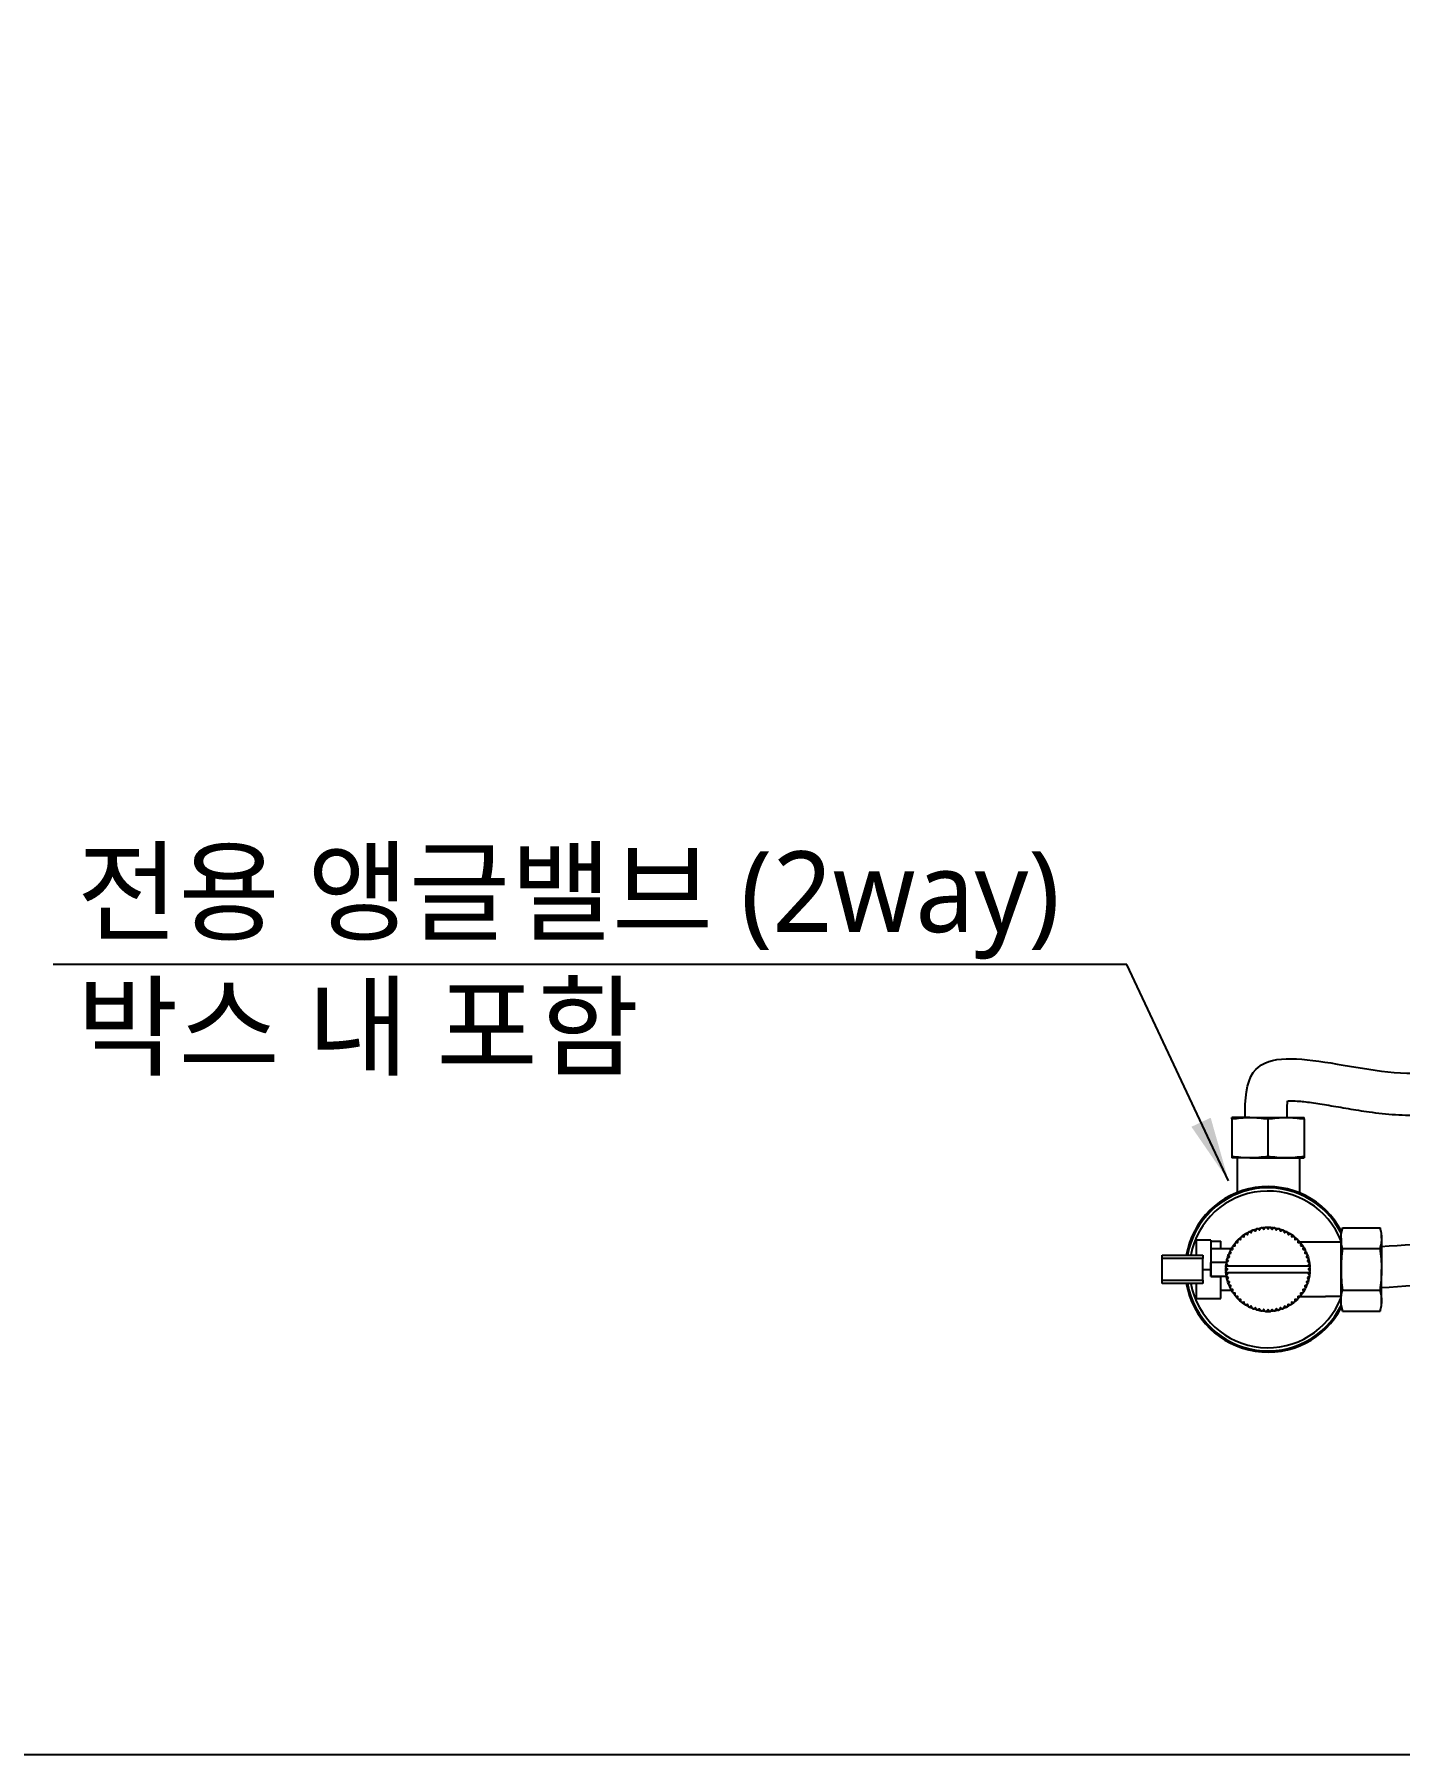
# Model space of a CAD drawing. Extents: x 2670 to 5532, y 31 to 2464.
# Drawn here: x 3762 to 4184, y 284 to 815 of the extents above; entities that cross this region are included whole.
import ezdxf

# ---------------------------------------------------------------- set-up
doc = ezdxf.new("R2010")
doc.units = 0
doc.header["$LTSCALE"] = 20
doc.header["$MEASUREMENT"] = 0
doc.layers.get('0').update_dxf_attribs({"linetype": 'CONTINUOUS'})
for name, color, linetype in [('2', 2, 'CONTINUOUS'), ('4', 4, 'CONTINUOUS'), ('6', 6, 'CONTINUOUS')]:
    doc.layers.add(name, color=color, linetype=linetype)
doc.styles.add('ROMANS', font='NanumGothic.ttf', dxfattribs={"height": 10.144927})
doc.styles.get("Standard").update_dxf_attribs({"font": 'NanumGothic.ttf'})
doc.dimstyles.get("Standard").update_dxf_attribs({"dimtxt": 2.7, "dimasz": 2.5, "dimexe": 1.5, "dimexo": 1.5, "dimgap": 1.5, "dimtad": 1, "dimdec": 0, "dimlfac": 10, "dimzin": 0, "dimdsep": 46, "dimtxsty": 'Standard', "dimcen": 0, "dimclrt": 2, "dimadec": 0, "dimazin": 0, "dimtfac": 1, "dimtdec": 0, "dimtmove": 0, "dimatfit": 3, "dimfxl": 0, "dimtolj": 1, "dimtzin": 0, "dimarcsym": 0})

msp = doc.modelspace()

# ---------------------------------------------------------------- linework, layer by layer
for p, q in [((4133.55, 457.05), (4133.55, 457.04)), ((4152.8, 456.94), (4152.8, 456.92))]:
    msp.add_line(p, q)
at = {"layer": '4'}
for p, q in [((4137.47, 480.65), (4131.9, 480.65)), ((4131.9, 480.19), (4131.9, 468.62)), ((4137.47, 480.65), (4148.62, 480.65)), ((4143.05, 480.19), (4143.05, 468.62)), ((4148.62, 480.65), (4154.2, 480.65)), ((4154.2, 480.19), (4154.2, 468.62)), ((4137.47, 468.15), (4131.9, 468.15)), ((4133.55, 468.15), (4133.55, 457.46)), ((4137.47, 468.15), (4148.62, 468.15)), ((4148.62, 468.15), (4154.2, 468.15)), ((4152.8, 468.15), (4152.8, 457.35)), ((4125.44, 442.69), (4120.94, 442.69)), ((4120.94, 438.04), (4120.94, 442.69)), ((4125.44, 442.69), (4125.44, 433.69)), ((4125.44, 442.43), (4128.44, 442.43)), ((4128.44, 440.09), (4128.44, 442.43)), ((4132.95, 441.11), (4132.84, 441.63)), ((4133.15, 442.01), (4133.68, 442.02)), ((4133.78, 442.13), (4133.73, 442.65)), ((4134.08, 443), (4134.6, 442.95)), ((4134.71, 443.05), (4134.71, 443.58)), ((4135.1, 443.89), (4135.62, 443.78)), ((4135.74, 443.87), (4135.79, 444.39)), ((4136.21, 444.66), (4136.71, 444.5)), ((4136.84, 444.58), (4136.95, 445.09)), ((4137.39, 445.32), (4137.88, 445.11)), ((4138.01, 445.17), (4138.18, 445.67)), ((4138.64, 445.84), (4139.1, 445.58)), ((4139.24, 445.63), (4139.46, 446.11)), ((4139.94, 446.24), (4140.36, 445.93)), ((4140.51, 445.96), (4140.77, 446.42)), ((4141.26, 446.49), (4141.66, 446.14)), ((4141.81, 446.16), (4142.12, 446.58)), ((4142.61, 446.61), (4142.97, 446.22)), ((4143.12, 446.22), (4143.47, 446.61)), ((4143.97, 446.58), (4144.28, 446.16)), ((4144.43, 446.14), (4144.82, 446.49)), ((4145.31, 446.42), (4145.58, 445.96)), ((4145.72, 445.93), (4146.15, 446.24)), ((4146.63, 446.11), (4146.84, 445.63)), ((4146.99, 445.58), (4147.44, 445.84)), ((4147.91, 445.67), (4148.07, 445.17)), ((4148.21, 445.11), (4148.69, 445.32)), ((4149.13, 445.09), (4149.24, 444.58)), ((4149.37, 444.5), (4149.87, 444.66)), ((4150.29, 444.39), (4150.35, 443.87)), ((4150.47, 443.78), (4150.98, 443.89)), ((4151.37, 443.58), (4151.37, 443.05)), ((4151.48, 442.95), (4152.01, 443)), ((4152.36, 442.65), (4152.31, 442.13)), ((4152.4, 442.02), (4152.93, 442.01)), ((4160.84, 442.09), (4152.96, 442.09)), ((4153.24, 441.63), (4153.14, 441.11)), ((4165.64, 442.09), (4160.84, 442.09)), ((4166.1, 446.56), (4165.64, 444.84)), ((4165.64, 443.34), (4165.64, 444.84)), ((4165.64, 443.34), (4165.64, 433.69)), ((4165.64, 425.29), (4165.64, 442.09)), ((4166.1, 446.56), (4177.68, 446.56)), ((4178.14, 444.84), (4177.68, 446.56)), ((4178.14, 443.34), (4178.14, 444.84)), ((4178.14, 443.34), (4178.14, 433.69)), ((4110.34, 438.04), (4122.94, 438.04)), ((4110.34, 437.04), (4110.34, 438.04)), ((4122.94, 437.04), (4110.34, 437.04)), ((4110.34, 430.34), (4110.34, 437.04)), ((4122.94, 438.04), (4122.94, 437.04)), ((4122.94, 430.34), (4122.94, 437.04)), ((4131.73, 440.09), (4125.44, 440.09)), ((4130.31, 435.95), (4130.77, 436.22)), ((4130.8, 436.36), (4130.49, 436.79)), ((4130.62, 437.27), (4131.1, 437.49)), ((4131.15, 437.63), (4130.89, 438.09)), ((4131.06, 438.55), (4131.56, 438.72)), ((4131.62, 438.85), (4131.41, 439.33)), ((4131.64, 439.78), (4132.15, 439.89)), ((4132.23, 440.02), (4132.07, 440.52)), ((4132.34, 440.94), (4132.86, 440.99)), ((4153.22, 440.99), (4153.75, 440.94)), ((4154.02, 440.52), (4153.86, 440.02)), ((4153.93, 439.89), (4154.45, 439.78)), ((4154.67, 439.33), (4154.46, 438.85)), ((4154.52, 438.72), (4155.02, 438.55)), ((4155.2, 438.09), (4154.94, 437.63)), ((4154.98, 437.49), (4155.46, 437.27)), ((4155.59, 436.79), (4155.29, 436.36)), ((4155.32, 436.22), (4155.77, 435.95)), ((4166.1, 440.12), (4177.68, 440.12)), ((4122.94, 433.69), (4125.44, 433.69)), ((4125.44, 431.54), (4125.44, 435.84)), ((4130.22, 435.84), (4125.44, 435.84)), ((4125.44, 433.69), (4125.44, 431.54)), ((4130.22, 431.54), (4125.44, 431.54)), ((4125.44, 431.54), (4128.44, 431.54)), ((4128.44, 424.69), (4128.44, 431.54)), ((4130.04, 433.69), (4130.06, 434.27)), ((4130.06, 433.1), (4130.04, 433.69)), ((4130.12, 434.12), (4130.51, 433.76)), ((4130.51, 433.61), (4130.12, 433.26)), ((4130.25, 434.69), (4130.15, 434.61)), ((4130.15, 432.76), (4130.25, 432.69)), ((4130.59, 435.07), (4130.24, 435.46)), ((4130.24, 431.91), (4130.59, 432.3)), ((4130.25, 434.69), (4130.57, 434.92)), ((4155.84, 434.69), (4130.25, 434.69)), ((4130.57, 432.45), (4130.25, 432.69)), ((4130.25, 432.69), (4155.84, 432.69)), ((4130.77, 431.15), (4130.31, 431.42)), ((4130.49, 430.58), (4130.8, 431.01)), ((4155.29, 431.01), (4155.59, 430.58)), ((4155.77, 431.42), (4155.32, 431.15)), ((4155.85, 435.46), (4155.5, 435.07)), ((4155.5, 432.3), (4155.85, 431.91)), ((4155.51, 434.92), (4155.84, 434.69)), ((4155.84, 432.69), (4155.51, 432.45)), ((4155.57, 433.76), (4155.96, 434.12)), ((4155.96, 433.26), (4155.57, 433.61)), ((4155.94, 434.61), (4155.84, 434.69)), ((4155.84, 432.69), (4155.94, 432.76)), ((4156.03, 434.27), (4156.04, 433.69)), ((4156.04, 433.69), (4156.03, 433.1)), ((4165.64, 424.03), (4165.64, 433.69)), ((4178.14, 424.03), (4178.14, 433.69)), ((4110.34, 430.34), (4122.94, 430.34)), ((4110.34, 429.34), (4110.34, 430.34)), ((4122.94, 429.34), (4110.34, 429.34)), ((4120.94, 424.69), (4120.94, 429.34)), ((4122.94, 430.34), (4122.94, 429.34)), ((4128.44, 427.29), (4131.73, 427.29)), ((4131.1, 429.88), (4130.62, 430.1)), ((4130.89, 429.29), (4131.15, 429.74)), ((4131.56, 428.66), (4131.06, 428.82)), ((4131.41, 428.04), (4131.62, 428.52)), ((4132.15, 427.48), (4131.64, 427.6)), ((4132.07, 426.85), (4132.23, 427.36)), ((4132.86, 426.38), (4132.34, 426.44)), ((4132.84, 425.74), (4132.95, 426.26)), ((4153.14, 426.26), (4153.24, 425.74)), ((4153.75, 426.44), (4153.22, 426.38)), ((4153.86, 427.36), (4154.02, 426.85)), ((4154.45, 427.6), (4153.93, 427.48)), ((4154.46, 428.52), (4154.67, 428.04)), ((4155.02, 428.82), (4154.52, 428.66)), ((4154.94, 429.74), (4155.2, 429.29)), ((4155.46, 430.1), (4154.98, 429.88)), ((4166.1, 427.25), (4177.68, 427.25)), ((4120.94, 424.69), (4128.44, 424.69)), ((4133.68, 425.36), (4133.15, 425.36)), ((4133.73, 424.72), (4133.78, 425.25)), ((4134.6, 424.42), (4134.08, 424.37)), ((4134.71, 423.8), (4134.71, 424.32)), ((4135.62, 423.59), (4135.1, 423.48)), ((4135.79, 422.98), (4135.74, 423.5)), ((4136.71, 422.87), (4136.21, 422.71)), ((4136.95, 422.28), (4136.84, 422.8)), ((4137.88, 422.27), (4137.39, 422.06)), ((4138.18, 421.71), (4138.01, 422.21)), ((4139.1, 421.79), (4138.64, 421.53)), ((4139.46, 421.27), (4139.24, 421.74)), ((4140.36, 421.44), (4139.94, 421.14)), ((4140.77, 420.96), (4140.51, 421.41)), ((4141.66, 421.23), (4141.26, 420.88)), ((4142.12, 420.79), (4141.81, 421.22)), ((4142.97, 421.15), (4142.61, 420.77)), ((4143.47, 420.77), (4143.12, 421.15)), ((4144.28, 421.22), (4143.97, 420.79)), ((4144.82, 420.88), (4144.43, 421.23)), ((4145.58, 421.41), (4145.31, 420.96)), ((4146.15, 421.14), (4145.72, 421.44)), ((4146.84, 421.74), (4146.63, 421.27)), ((4147.44, 421.53), (4146.99, 421.79)), ((4148.07, 422.21), (4147.91, 421.71)), ((4148.69, 422.06), (4148.21, 422.27)), ((4149.24, 422.8), (4149.13, 422.28)), ((4149.87, 422.71), (4149.37, 422.87)), ((4150.35, 423.5), (4150.29, 422.98)), ((4150.98, 423.48), (4150.47, 423.59)), ((4151.37, 424.32), (4151.37, 423.8)), ((4152.01, 424.37), (4151.48, 424.42)), ((4152.31, 425.25), (4152.36, 424.72)), ((4152.93, 425.36), (4152.4, 425.36)), ((4152.96, 425.29), (4160.84, 425.29)), ((4165.64, 425.29), (4160.84, 425.29)), ((4165.64, 422.54), (4165.64, 424.03)), ((4165.64, 422.54), (4166.1, 420.81)), ((4166.1, 420.81), (4177.68, 420.81)), ((4177.68, 420.81), (4178.14, 422.54)), ((4178.14, 422.54), (4178.14, 424.03))]:
    msp.add_line(p, q, dxfattribs=at)
at = {"layer": '4', "flags": 128}
for points in [[(4132.19, 440.85), (4132.41, 441.17), (4132.88, 441.79)], [(4133.92, 442.95), (4134.39, 443.39), (4134.79, 443.73)], [(4134.93, 443.85), (4135.16, 444.03), (4135.88, 444.54)], [(4136.04, 444.64), (4136.83, 445.11), (4137.06, 445.23)], [(4137.22, 445.31), (4137.72, 445.55), (4138.29, 445.79)], [(4138.47, 445.86), (4138.65, 445.92), (4139.59, 446.22)], [(4139.77, 446.27), (4140.57, 446.45), (4140.91, 446.51)], [(4141.1, 446.54), (4141.55, 446.6), (4142.27, 446.66)], [(4143.82, 446.66), (4144.53, 446.6), (4144.98, 446.54)], [(4145.17, 446.51), (4145.52, 446.45), (4146.31, 446.27)], [(4146.5, 446.22), (4147.44, 445.92), (4147.61, 445.86)], [(4147.79, 445.79), (4148.36, 445.55), (4148.86, 445.31)], [(4149.03, 445.23), (4149.25, 445.11), (4150.04, 444.64)], [(4150.2, 444.54), (4150.92, 444.03), (4151.15, 443.85)], [(4151.3, 443.73), (4151.69, 443.39), (4152.17, 442.95)], [(4153.2, 441.79), (4153.68, 441.17), (4153.89, 440.85)], [(4130.22, 435.84), (4130.38, 436.65), (4130.46, 436.96)], [(4130.51, 437.14), (4130.65, 437.61), (4130.87, 438.26)], [(4131.5, 439.67), (4131.87, 440.33), (4132.09, 440.69)], [(4154, 440.69), (4154.22, 440.33), (4154.58, 439.67)], [(4155.21, 438.26), (4155.44, 437.61), (4155.57, 437.14)], [(4155.62, 436.96), (4155.7, 436.65), (4155.87, 435.81)], [(4130.07, 434.46), (4130.08, 434.68), (4130.19, 435.63)], [(4130.19, 431.75), (4130.08, 432.69), (4130.07, 432.91)], [(4130.46, 430.41), (4130.38, 430.72), (4130.22, 431.54)], [(4155.87, 431.56), (4155.7, 430.72), (4155.62, 430.41)], [(4155.9, 435.63), (4156, 434.68), (4156.02, 434.46)], [(4156.02, 432.91), (4156, 432.69), (4155.9, 431.75)], [(4130.87, 429.12), (4130.65, 429.76), (4130.51, 430.23)], [(4132.09, 426.69), (4131.87, 427.04), (4131.5, 427.7)], [(4132.88, 425.58), (4132.41, 426.21), (4132.19, 426.53)], [(4153.89, 426.53), (4153.68, 426.21), (4153.2, 425.58)], [(4154.58, 427.7), (4154.22, 427.04), (4154, 426.69)], [(4155.57, 430.23), (4155.44, 429.76), (4155.21, 429.12)], [(4134.79, 423.64), (4134.39, 423.98), (4133.92, 424.43)], [(4135.88, 422.84), (4135.16, 423.35), (4134.93, 423.52)], [(4137.06, 422.15), (4136.83, 422.27), (4136.04, 422.73)], [(4138.29, 421.58), (4137.72, 421.82), (4137.22, 422.06)], [(4139.59, 421.15), (4138.65, 421.45), (4138.47, 421.52)], [(4140.91, 420.86), (4140.57, 420.92), (4139.77, 421.11)], [(4142.27, 420.71), (4141.55, 420.77), (4141.1, 420.83)], [(4144.98, 420.83), (4144.53, 420.77), (4143.82, 420.71)], [(4146.31, 421.11), (4145.52, 420.92), (4145.17, 420.86)], [(4147.61, 421.52), (4147.44, 421.45), (4146.5, 421.15)], [(4148.86, 422.06), (4148.36, 421.82), (4147.79, 421.58)], [(4150.04, 422.73), (4149.25, 422.27), (4149.03, 422.15)], [(4151.15, 423.52), (4150.92, 423.35), (4150.2, 422.84)], [(4152.17, 424.43), (4151.69, 423.98), (4151.3, 423.64)]]:
    msp.add_lwpolyline(points, dxfattribs=at)
at = {"layer": '4'}
for centre, radius, start, end in [((4143.04, 433.69), 25.6, 27.2683, 170.2167), ((4143.04, 433.69), 25.22, 26.2997, 170.0663), ((4143.04, 433.69), 24.22, 21.0745, 169.6533), ((4133.04, 441.67), 0.2, 144, 191.6447), ((4133.04, 441.67), 0.2, 141.4187, 144), ((4143.04, 433.69), 13, 140.5813, 141.4187), ((4143.04, 433.69), 13, 135.4187, 140.5813), ((4133.15, 441.81), 0.2, 138, 140.5813), ((4133.15, 441.81), 0.2, 90.3553, 138), ((4133.68, 442.12), 0.1, 270.3553, 5.6447), ((4133.93, 442.67), 0.2, 138, 185.6447), ((4143.04, 433.69), 13, 134.5813, 135.4187), ((4133.93, 442.67), 0.2, 135.4187, 138), ((4134.06, 442.8), 0.2, 84.3553, 132), ((4134.06, 442.8), 0.2, 132, 134.5813), ((4134.61, 443.05), 0.1, 264.3553, 359.6447), ((4134.91, 443.58), 0.2, 132, 179.6447), ((4134.91, 443.58), 0.2, 129.4187, 132), ((4143.04, 433.69), 13, 128.5813, 129.4187), ((4135.06, 443.69), 0.2, 126, 128.5813), ((4135.06, 443.69), 0.2, 78.3553, 126), ((4135.64, 443.88), 0.1, 258.3553, 353.6447), ((4135.99, 444.37), 0.2, 126, 173.6447), ((4135.99, 444.37), 0.2, 123.4187, 126), ((4143.04, 433.69), 13, 122.5813, 123.4187), ((4136.15, 444.47), 0.2, 120, 122.5813), ((4136.15, 444.47), 0.2, 72.3553, 120), ((4136.74, 444.6), 0.1, 252.3553, 347.6447), ((4137.15, 445.05), 0.2, 120, 167.6447), ((4137.15, 445.05), 0.2, 117.4187, 120), ((4143.04, 433.69), 13, 116.5813, 117.4187), ((4137.31, 445.13), 0.2, 114, 116.5813), ((4137.31, 445.13), 0.2, 66.3553, 114), ((4137.92, 445.2), 0.1, 246.3553, 341.6447), ((4138.37, 445.6), 0.2, 114, 161.6447), ((4143.04, 433.69), 13, 110.5813, 111.4187), ((4138.37, 445.6), 0.2, 111.4187, 114), ((4138.54, 445.67), 0.2, 108, 110.5813), ((4138.54, 445.67), 0.2, 60.3553, 108), ((4139.15, 445.67), 0.1, 240.3553, 335.6447), ((4139.64, 446.03), 0.2, 108, 155.6447), ((4139.64, 446.03), 0.2, 105.4187, 108), ((4143.04, 433.69), 13, 104.5813, 105.4187), ((4139.82, 446.07), 0.2, 102, 104.5813), ((4139.82, 446.07), 0.2, 54.3553, 102), ((4140.42, 446.01), 0.1, 234.3553, 329.6447), ((4140.95, 446.31), 0.2, 102, 149.6447), ((4143.04, 433.69), 13, 98.5813, 99.4187), ((4140.95, 446.31), 0.2, 99.4187, 102), ((4141.13, 446.34), 0.2, 96, 98.5813), ((4141.13, 446.34), 0.2, 48.3553, 96), ((4141.72, 446.22), 0.1, 228.3553, 323.6447), ((4142.28, 446.46), 0.2, 96, 143.6447), ((4142.28, 446.46), 0.2, 93.4187, 96), ((4143.04, 433.69), 13, 92.5813, 93.4187), ((4143.04, 433.69), 13, 87.4187, 92.5813), ((4142.47, 446.47), 0.2, 90, 92.5813), ((4142.47, 446.47), 0.2, 42.3553, 90), ((4143.04, 446.29), 0.1, 222.3553, 317.6447), ((4143.62, 446.47), 0.2, 90, 137.6447), ((4143.62, 446.47), 0.2, 87.4187, 90), ((4143.04, 433.69), 13, 86.5813, 87.4187), ((4143.81, 446.46), 0.2, 84, 86.5813), ((4143.81, 446.46), 0.2, 36.3553, 84), ((4144.36, 446.22), 0.1, 216.3553, 311.6447), ((4144.95, 446.34), 0.2, 84, 131.6447), ((4144.95, 446.34), 0.2, 81.4187, 84), ((4143.04, 433.69), 13, 80.5813, 81.4187), ((4145.14, 446.31), 0.2, 78, 80.5813), ((4145.14, 446.31), 0.2, 30.3553, 78), ((4145.66, 446.01), 0.1, 210.3553, 305.6447), ((4146.26, 446.07), 0.2, 78, 125.6447), ((4146.26, 446.07), 0.2, 75.4187, 78), ((4143.04, 433.69), 13, 74.5813, 75.4187), ((4146.45, 446.03), 0.2, 72, 74.5813), ((4146.45, 446.03), 0.2, 24.3553, 72), ((4146.94, 445.67), 0.1, 204.3553, 299.6447), ((4147.54, 445.67), 0.2, 72, 119.6447), ((4147.54, 445.67), 0.2, 69.4187, 72), ((4143.04, 433.69), 13, 68.5813, 69.4187), ((4147.72, 445.6), 0.2, 66, 68.5813), ((4147.72, 445.6), 0.2, 18.3553, 66), ((4148.17, 445.2), 0.1, 198.3553, 293.6447), ((4148.77, 445.13), 0.2, 66, 113.6447), ((4148.77, 445.13), 0.2, 63.4187, 66), ((4143.04, 433.69), 13, 62.5813, 63.4187), ((4148.94, 445.05), 0.2, 60, 62.5813), ((4148.94, 445.05), 0.2, 12.3553, 60), ((4149.34, 444.6), 0.1, 192.3553, 287.6447), ((4149.93, 444.47), 0.2, 60, 107.6447), ((4149.93, 444.47), 0.2, 57.4187, 60), ((4143.04, 433.69), 13, 56.5813, 57.4187), ((4150.09, 444.37), 0.2, 54, 56.5813), ((4150.09, 444.37), 0.2, 6.3553, 54), ((4150.45, 443.88), 0.1, 186.3553, 281.6447), ((4151.02, 443.69), 0.2, 54, 101.6447), ((4151.02, 443.69), 0.2, 51.4187, 54), ((4143.04, 433.69), 13, 50.5813, 51.4187), ((4151.17, 443.58), 0.2, 48, 50.5813), ((4151.17, 443.58), 0.2, 0.3553, 48), ((4151.47, 443.05), 0.1, 180.3553, 275.6447), ((4152.03, 442.8), 0.2, 48, 95.6447), ((4152.03, 442.8), 0.2, 45.4187, 48), ((4143.04, 433.69), 13, 44.5813, 45.4187), ((4143.04, 433.69), 13, 39.4187, 44.5813), ((4152.16, 442.67), 0.2, 42, 44.5813), ((4152.16, 442.67), 0.2, 354.3553, 42), ((4152.41, 442.12), 0.1, 174.3553, 269.6447), ((4152.93, 441.81), 0.2, 42, 89.6447), ((4152.93, 441.81), 0.2, 39.4187, 42), ((4143.04, 433.69), 13, 38.5813, 39.4187), ((4153.05, 441.67), 0.2, 36, 38.5813), ((4153.05, 441.67), 0.2, 348.3553, 36), ((4130.65, 436.91), 0.2, 168, 215.6447), ((4143.04, 433.69), 13, 164.5813, 165.4187), ((4130.65, 436.91), 0.2, 165.4187, 168), ((4130.7, 437.09), 0.2, 114.3553, 162), ((4130.7, 437.09), 0.2, 162, 164.5813), ((4130.72, 436.31), 0.1, 300.3553, 35.6447), ((4131.06, 438.19), 0.2, 162, 209.6447), ((4143.04, 433.69), 13, 158.5813, 159.4187), ((4131.06, 438.19), 0.2, 159.4187, 162), ((4143.04, 433.69), 13, 153.4187, 158.5813), ((4131.13, 438.36), 0.2, 108.3553, 156), ((4131.13, 438.36), 0.2, 156, 158.5813), ((4131.06, 437.58), 0.1, 294.3553, 29.6447), ((4131.59, 439.41), 0.2, 156, 203.6447), ((4131.59, 439.41), 0.2, 153.4187, 156), ((4143.04, 433.69), 13, 152.5813, 153.4187), ((4131.68, 439.58), 0.2, 150, 152.5813), ((4131.68, 439.58), 0.2, 102.3553, 150), ((4131.53, 438.81), 0.1, 288.3553, 23.6447), ((4132.26, 440.58), 0.2, 150, 197.6447), ((4132.26, 440.58), 0.2, 147.4187, 150), ((4143.04, 433.69), 13, 146.5813, 147.4187), ((4132.13, 439.99), 0.1, 282.3553, 17.6447), ((4132.36, 440.74), 0.2, 144, 146.5813), ((4132.36, 440.74), 0.2, 96.3553, 144), ((4132.85, 441.09), 0.1, 276.3553, 11.6447), ((4153.24, 441.09), 0.1, 168.3553, 263.6447), ((4153.73, 440.74), 0.2, 36, 83.6447), ((4153.95, 439.99), 0.1, 162.3553, 257.6447), ((4153.73, 440.74), 0.2, 33.4187, 36), ((4143.04, 433.69), 13, 32.5813, 33.4187), ((4153.83, 440.58), 0.2, 30, 32.5813), ((4153.83, 440.58), 0.2, 342.3553, 30), ((4154.4, 439.58), 0.2, 30, 77.6447), ((4154.55, 438.81), 0.1, 156.3553, 251.6447), ((4154.4, 439.58), 0.2, 27.4187, 30), ((4143.04, 433.69), 13, 26.5813, 27.4187), ((4143.04, 433.69), 13, 21.4187, 26.5813), ((4154.49, 439.41), 0.2, 24, 26.5813), ((4154.49, 439.41), 0.2, 336.3553, 24), ((4155.03, 437.58), 0.1, 150.3553, 245.6447), ((4154.96, 438.36), 0.2, 24, 71.6447), ((4154.96, 438.36), 0.2, 21.4187, 24), ((4143.04, 433.69), 13, 20.5813, 21.4187), ((4155.03, 438.19), 0.2, 330.3553, 18), ((4155.03, 438.19), 0.2, 18, 20.5813), ((4155.37, 436.31), 0.1, 144.3553, 239.6447), ((4155.38, 437.09), 0.2, 18, 65.6447), ((4155.38, 437.09), 0.2, 15.4187, 18), ((4143.04, 433.69), 13, 14.5813, 15.4187), ((4155.43, 436.91), 0.2, 324.3553, 12), ((4155.43, 436.91), 0.2, 12, 14.5813), ((4130.25, 434.26), 0.2, 177.4187, 180), ((4130.25, 434.26), 0.2, 180, 227.6447), ((4130.25, 433.11), 0.2, 132.3553, 180), ((4130.25, 433.11), 0.2, 180, 182.5813), ((4143.04, 433.69), 13, 176.5813, 177.4187), ((4143.04, 433.69), 13, 182.5813, 183.4187), ((4130.26, 434.45), 0.2, 126.3553, 174), ((4130.26, 434.45), 0.2, 174, 176.5813), ((4130.26, 432.92), 0.2, 183.4187, 186), ((4130.26, 432.92), 0.2, 186, 233.6447), ((4143.04, 433.69), 13, 170.5813, 171.4187), ((4130.39, 435.6), 0.2, 171.4187, 174), ((4130.39, 435.6), 0.2, 174, 221.6447), ((4130.39, 431.78), 0.2, 138.3553, 186), ((4130.39, 431.78), 0.2, 186, 188.5813), ((4143.04, 433.69), 13, 188.5813, 189.4187), ((4130.41, 435.78), 0.2, 120.3553, 168), ((4130.41, 435.78), 0.2, 168, 170.5813), ((4130.41, 431.59), 0.2, 189.4187, 192), ((4130.41, 431.59), 0.2, 192, 239.6447), ((4130.44, 433.69), 0.1, 312.3553, 47.6447), ((4130.51, 435), 0.1, 306.3553, 41.6447), ((4130.51, 432.37), 0.1, 318.3553, 53.6447), ((4130.72, 431.07), 0.1, 324.3553, 59.6447), ((4155.37, 431.07), 0.1, 120.3553, 215.6447), ((4155.57, 435), 0.1, 138.3553, 233.6447), ((4155.57, 432.37), 0.1, 126.3553, 221.6447), ((4155.64, 433.69), 0.1, 132.3553, 227.6447), ((4155.67, 435.78), 0.2, 12, 59.6447), ((4155.67, 431.59), 0.2, 300.3553, 348), ((4155.7, 435.6), 0.2, 318.3553, 6), ((4155.7, 431.78), 0.2, 354, 41.6447), ((4155.67, 435.78), 0.2, 9.4187, 12), ((4143.04, 433.69), 13, 8.5813, 9.4187), ((4143.04, 433.69), 13, 350.5813, 351.4187), ((4155.67, 431.59), 0.2, 348, 350.5813), ((4155.7, 435.6), 0.2, 6, 8.5813), ((4155.7, 431.78), 0.2, 351.4187, 354), ((4155.82, 434.45), 0.2, 6, 53.6447), ((4155.82, 432.92), 0.2, 306.3553, 354), ((4155.83, 434.26), 0.2, 312.3553, 0), ((4155.83, 433.11), 0.2, 0, 47.6447), ((4155.82, 434.45), 0.2, 3.4187, 6), ((4143.04, 433.69), 13, 2.5813, 3.4187), ((4143.04, 433.69), 13, 356.5813, 357.4187), ((4155.82, 432.92), 0.2, 354, 356.5813), ((4155.83, 434.26), 0.2, 0, 2.5813), ((4155.83, 433.11), 0.2, 357.4187, 0), ((4143.04, 433.69), 25.6, 189.7833, 332.7317), ((4143.04, 433.69), 25.22, 189.9337, 333.7003), ((4143.04, 433.69), 24.22, 190.3467, 338.9255), ((4130.65, 430.46), 0.2, 144.3553, 192), ((4130.65, 430.46), 0.2, 192, 194.5813), ((4143.04, 433.69), 13, 194.5813, 195.4187), ((4130.7, 430.28), 0.2, 195.4187, 198), ((4130.7, 430.28), 0.2, 198, 245.6447), ((4131.06, 429.19), 0.2, 150.3553, 198), ((4131.06, 429.19), 0.2, 198, 200.5813), ((4143.04, 433.69), 13, 200.5813, 201.4187), ((4143.04, 433.69), 13, 201.4187, 206.5813), ((4131.13, 429.01), 0.2, 201.4187, 204), ((4131.13, 429.01), 0.2, 204, 251.6447), ((4131.06, 429.79), 0.1, 330.3553, 65.6447), ((4131.59, 427.96), 0.2, 156.3553, 204), ((4131.59, 427.96), 0.2, 204, 206.5813), ((4143.04, 433.69), 13, 206.5813, 207.4187), ((4131.68, 427.79), 0.2, 207.4187, 210), ((4131.68, 427.79), 0.2, 210, 257.6447), ((4131.53, 428.56), 0.1, 336.3553, 71.6447), ((4132.26, 426.79), 0.2, 162.3553, 210), ((4132.26, 426.79), 0.2, 210, 212.5813), ((4143.04, 433.69), 13, 212.5813, 213.4187), ((4132.13, 427.39), 0.1, 342.3553, 77.6447), ((4132.36, 426.64), 0.2, 213.4187, 216), ((4132.36, 426.64), 0.2, 216, 263.6447), ((4133.04, 425.7), 0.2, 168.3553, 216), ((4132.85, 426.28), 0.1, 348.3553, 83.6447), ((4133.04, 425.7), 0.2, 216, 218.5813), ((4143.04, 433.69), 13, 218.5813, 219.4187), ((4143.04, 433.69), 13, 320.5813, 321.4187), ((4153.24, 426.28), 0.1, 96.3553, 191.6447), ((4153.05, 425.7), 0.2, 321.4187, 324), ((4153.05, 425.7), 0.2, 324, 11.6447), ((4153.73, 426.64), 0.2, 276.3553, 324), ((4153.95, 427.39), 0.1, 102.3553, 197.6447), ((4143.04, 433.69), 13, 326.5813, 327.4187), ((4153.73, 426.64), 0.2, 324, 326.5813), ((4153.83, 426.79), 0.2, 330, 17.6447), ((4153.83, 426.79), 0.2, 327.4187, 330), ((4154.55, 428.56), 0.1, 108.3553, 203.6447), ((4154.4, 427.79), 0.2, 282.3553, 330), ((4143.04, 433.69), 13, 332.5813, 333.4187), ((4154.4, 427.79), 0.2, 330, 332.5813), ((4143.04, 433.69), 13, 333.4187, 338.5813), ((4154.49, 427.96), 0.2, 336, 23.6447), ((4154.49, 427.96), 0.2, 333.4187, 336), ((4155.03, 429.79), 0.1, 114.3553, 209.6447), ((4154.96, 429.01), 0.2, 288.3553, 336), ((4143.04, 433.69), 13, 338.5813, 339.4187), ((4154.96, 429.01), 0.2, 336, 338.5813), ((4155.03, 429.19), 0.2, 342, 29.6447), ((4155.03, 429.19), 0.2, 339.4187, 342), ((4155.38, 430.28), 0.2, 294.3553, 342), ((4143.04, 433.69), 13, 344.5813, 345.4187), ((4155.38, 430.28), 0.2, 342, 344.5813), ((4155.43, 430.46), 0.2, 348, 35.6447), ((4155.43, 430.46), 0.2, 345.4187, 348), ((4143.04, 433.69), 13, 219.4187, 224.5813), ((4133.15, 425.56), 0.2, 219.4187, 222), ((4133.15, 425.56), 0.2, 222, 269.6447), ((4133.68, 425.26), 0.1, 354.3553, 89.6447), ((4133.93, 424.7), 0.2, 174.3553, 222), ((4133.93, 424.7), 0.2, 222, 224.5813), ((4143.04, 433.69), 13, 224.5813, 225.4187), ((4134.06, 424.57), 0.2, 225.4187, 228), ((4134.06, 424.57), 0.2, 228, 275.6447), ((4134.61, 424.32), 0.1, 0.3553, 95.6447), ((4134.91, 423.8), 0.2, 180.3553, 228), ((4134.91, 423.8), 0.2, 228, 230.5813), ((4143.04, 433.69), 13, 230.5813, 231.4187), ((4135.06, 423.68), 0.2, 231.4187, 234), ((4135.06, 423.68), 0.2, 234, 281.6447), ((4135.64, 423.49), 0.1, 6.3553, 101.6447), ((4135.99, 423), 0.2, 186.3553, 234), ((4135.99, 423), 0.2, 234, 236.5813), ((4143.04, 433.69), 13, 236.5813, 237.4187), ((4136.15, 422.9), 0.2, 237.4187, 240), ((4136.15, 422.9), 0.2, 240, 287.6447), ((4136.74, 422.77), 0.1, 12.3553, 107.6447), ((4137.15, 422.32), 0.2, 192.3553, 240), ((4137.15, 422.32), 0.2, 240, 242.5813), ((4143.04, 433.69), 13, 242.5813, 243.4187), ((4137.31, 422.24), 0.2, 243.4187, 246), ((4137.31, 422.24), 0.2, 246, 293.6447), ((4137.92, 422.18), 0.1, 18.3553, 113.6447), ((4138.37, 421.77), 0.2, 198.3553, 246), ((4138.37, 421.77), 0.2, 246, 248.5813), ((4143.04, 433.69), 13, 248.5813, 249.4187), ((4138.54, 421.7), 0.2, 249.4187, 252), ((4138.54, 421.7), 0.2, 252, 299.6447), ((4139.15, 421.7), 0.1, 24.3553, 119.6447), ((4139.64, 421.35), 0.2, 204.3553, 252), ((4139.64, 421.35), 0.2, 252, 254.5813), ((4143.04, 433.69), 13, 254.5813, 255.4187), ((4139.82, 421.3), 0.2, 255.4187, 258), ((4139.82, 421.3), 0.2, 258, 305.6447), ((4140.42, 421.36), 0.1, 30.3553, 125.6447), ((4140.95, 421.06), 0.2, 210.3553, 258), ((4143.04, 433.69), 13, 260.5813, 261.4187), ((4140.95, 421.06), 0.2, 258, 260.5813), ((4141.13, 421.03), 0.2, 261.4187, 264), ((4141.13, 421.03), 0.2, 264, 311.6447), ((4141.72, 421.16), 0.1, 36.3553, 131.6447), ((4142.28, 420.91), 0.2, 216.3553, 264), ((4142.28, 420.91), 0.2, 264, 266.5813), ((4143.04, 433.69), 13, 266.5813, 267.4187), ((4143.04, 433.69), 13, 267.4187, 272.5813), ((4142.47, 420.9), 0.2, 267.4187, 270), ((4142.47, 420.9), 0.2, 270, 317.6447), ((4143.04, 421.09), 0.1, 42.3553, 137.6447), ((4143.62, 420.9), 0.2, 222.3553, 270), ((4143.62, 420.9), 0.2, 270, 272.5813), ((4143.04, 433.69), 13, 272.5813, 273.4187), ((4143.81, 420.91), 0.2, 273.4187, 276), ((4143.81, 420.91), 0.2, 276, 323.6447), ((4144.36, 421.16), 0.1, 48.3553, 143.6447), ((4144.95, 421.03), 0.2, 228.3553, 276), ((4144.95, 421.03), 0.2, 276, 278.5813), ((4143.04, 433.69), 13, 278.5813, 279.4187), ((4145.14, 421.06), 0.2, 279.4187, 282), ((4145.14, 421.06), 0.2, 282, 329.6447), ((4145.66, 421.36), 0.1, 54.3553, 149.6447), ((4146.26, 421.3), 0.2, 234.3553, 282), ((4143.04, 433.69), 13, 284.5813, 285.4187), ((4146.26, 421.3), 0.2, 282, 284.5813), ((4146.45, 421.35), 0.2, 285.4187, 288), ((4146.45, 421.35), 0.2, 288, 335.6447), ((4146.94, 421.7), 0.1, 60.3553, 155.6447), ((4147.54, 421.7), 0.2, 240.3553, 288), ((4147.54, 421.7), 0.2, 288, 290.5813), ((4143.04, 433.69), 13, 290.5813, 291.4187), ((4147.72, 421.77), 0.2, 291.4187, 294), ((4147.72, 421.77), 0.2, 294, 341.6447), ((4148.17, 422.18), 0.1, 66.3553, 161.6447), ((4148.77, 422.24), 0.2, 246.3553, 294), ((4148.77, 422.24), 0.2, 294, 296.5813), ((4143.04, 433.69), 13, 296.5813, 297.4187), ((4148.94, 422.32), 0.2, 297.4187, 300), ((4148.94, 422.32), 0.2, 300, 347.6447), ((4149.34, 422.77), 0.1, 72.3553, 167.6447), ((4149.93, 422.9), 0.2, 252.3553, 300), ((4149.93, 422.9), 0.2, 300, 302.5813), ((4143.04, 433.69), 13, 302.5813, 303.4187), ((4150.09, 423), 0.2, 303.4187, 306), ((4150.09, 423), 0.2, 306, 353.6447), ((4150.45, 423.49), 0.1, 78.3553, 173.6447), ((4151.02, 423.68), 0.2, 258.3553, 306), ((4151.02, 423.68), 0.2, 306, 308.5813), ((4143.04, 433.69), 13, 308.5813, 309.4187), ((4151.17, 423.8), 0.2, 312, 359.6447), ((4151.17, 423.8), 0.2, 309.4187, 312), ((4151.47, 424.32), 0.1, 84.3553, 179.6447), ((4152.03, 424.57), 0.2, 264.3553, 312), ((4152.03, 424.57), 0.2, 312, 314.5813), ((4143.04, 433.69), 13, 314.5813, 315.4187), ((4143.04, 433.69), 13, 315.4187, 320.5813), ((4152.16, 424.7), 0.2, 315.4187, 318), ((4152.41, 425.26), 0.1, 90.3553, 185.6447), ((4152.16, 424.7), 0.2, 318, 5.6447), ((4152.93, 425.56), 0.2, 270.3553, 318), ((4152.93, 425.56), 0.2, 318, 320.5813)]:
    msp.add_arc(centre, radius, start, end, dxfattribs=at)
for points, knots in [([(4136.01, 480.62), (4135.88, 486.41), (4138.04, 508.62), (4182.93, 487.91), (4205.37, 498.15), (4211.18, 502.07)], [9.336168, 9.336168, 9.336168, 9.336168, 24.92152, 77.875472, 98.805674, 98.805674, 98.805674, 98.805674]), ([(4149.01, 480.65), (4149, 480.91), (4149, 481.17), (4148.97, 482.84), (4149.01, 484.1), (4149.1, 485.36), (4149.13, 485.59), (4149.15, 485.81)], [9.057799, 9.057799, 9.057799, 9.057799, 9.886632, 9.886632, 14.53003, 14.53003, 15.671718, 15.671718, 15.671718, 15.671718]), ([(4149.15, 485.81), (4149.4, 485.82), (4149.69, 485.82), (4150.59, 485.82), (4151.29, 485.79), (4153.36, 485.65), (4154.88, 485.49), (4158.19, 485.03), (4159.99, 484.74), (4163.79, 484.1), (4165.79, 483.75), (4169.95, 483.05), (4172.1, 482.71), (4176.94, 482.03), (4179.66, 481.72), (4185.22, 481.35), (4188.07, 481.29), (4192.23, 481.54), (4193.49, 481.66), (4195.94, 481.99), (4197.15, 482.2), (4200.7, 482.95), (4202.98, 483.61), (4207.32, 485.18), (4209.39, 486.09), (4211.82, 487.33), (4212.28, 487.57), (4212.73, 487.81)], [39.779998, 39.779998, 39.779998, 39.779998, 41.27023, 41.27023, 44.250695, 44.250695, 49.326597, 49.326597, 54.402499, 54.402499, 59.4784, 59.4784, 64.554302, 64.554302, 70.626707, 70.626707, 76.699112, 76.699112, 79.276765, 79.276765, 81.854419, 81.854419, 87.009726, 87.009726, 92.165034, 92.165034, 93.384713, 93.384713, 93.384713, 93.384713]), ([(4131.9, 480.19), (4132.83, 480.33), (4133.76, 480.45), (4135.61, 480.61), (4136.54, 480.65), (4137.47, 480.65)], [0, 0, 0, 0, 0.5, 0.5, 1, 1, 1, 1]), ([(4131.9, 480.19), (4131.9, 480.33), (4131.9, 480.45), (4131.9, 480.61), (4131.9, 480.65), (4131.9, 480.65)], [0, 0, 0, 0, 0.5, 0.5, 1, 1, 1, 1]), ([(4137.47, 480.65), (4138.4, 480.65), (4139.33, 480.61), (4141.19, 480.45), (4142.12, 480.33), (4143.05, 480.19)], [0, 0, 0, 0, 0.5, 0.5, 1, 1, 1, 1]), ([(4143.05, 480.19), (4143.98, 480.33), (4144.91, 480.45), (4146.76, 480.61), (4147.69, 480.65), (4148.62, 480.65)], [0, 0, 0, 0, 0.5, 0.5, 1, 1, 1, 1]), ([(4148.62, 480.65), (4149.55, 480.65), (4150.48, 480.61), (4152.34, 480.45), (4153.27, 480.33), (4154.2, 480.19)], [0, 0, 0, 0, 0.5, 0.5, 1, 1, 1, 1]), ([(4154.2, 480.19), (4154.2, 480.33), (4154.2, 480.45), (4154.2, 480.61), (4154.2, 480.65), (4154.2, 480.65)], [0, 0, 0, 0, 0.5, 0.5, 1, 1, 1, 1]), ([(4137.47, 468.15), (4136.54, 468.15), (4135.61, 468.2), (4133.76, 468.35), (4132.83, 468.47), (4131.9, 468.62)], [0, 0, 0, 0, 0.5, 0.5, 1, 1, 1, 1]), ([(4131.9, 468.62), (4131.9, 468.47), (4131.9, 468.35), (4131.9, 468.2), (4131.9, 468.15), (4131.9, 468.15)], [0, 0, 0, 0, 0.5, 0.5, 1, 1, 1, 1]), ([(4143.05, 468.62), (4142.12, 468.47), (4141.19, 468.35), (4139.33, 468.2), (4138.4, 468.15), (4137.47, 468.15)], [0, 0, 0, 0, 0.5, 0.5, 1, 1, 1, 1]), ([(4148.62, 468.15), (4147.69, 468.15), (4146.76, 468.2), (4144.91, 468.35), (4143.98, 468.47), (4143.05, 468.62)], [0, 0, 0, 0, 0.5, 0.5, 1, 1, 1, 1]), ([(4154.2, 468.62), (4153.27, 468.47), (4152.34, 468.35), (4150.48, 468.2), (4149.55, 468.15), (4148.62, 468.15)], [0, 0, 0, 0, 0.5, 0.5, 1, 1, 1, 1]), ([(4154.2, 468.62), (4154.2, 468.47), (4154.2, 468.35), (4154.2, 468.2), (4154.2, 468.15), (4154.2, 468.15)], [0, 0, 0, 0, 0.5, 0.5, 1, 1, 1, 1]), ([(4165.64, 443.34), (4165.64, 443.88), (4165.68, 444.42), (4165.84, 445.49), (4165.96, 446.03), (4166.1, 446.56)], [0, 0, 0, 0, 0.5, 0.5, 1, 1, 1, 1]), ([(4166.1, 440.12), (4165.96, 440.66), (4165.84, 441.2), (4165.68, 442.27), (4165.64, 442.81), (4165.64, 443.34)], [0, 0, 0, 0, 0.5, 0.5, 1, 1, 1, 1]), ([(4177.68, 446.56), (4177.82, 446.03), (4177.94, 445.49), (4178.1, 444.42), (4178.14, 443.88), (4178.14, 443.34)], [0, 0, 0, 0, 0.5, 0.5, 1, 1, 1, 1]), ([(4178.14, 443.34), (4178.14, 442.81), (4178.1, 442.27), (4177.94, 441.2), (4177.82, 440.66), (4177.68, 440.12)], [0, 0, 0, 0, 0.5, 0.5, 1, 1, 1, 1]), ([(4166.1, 440.12), (4165.96, 439.05), (4165.84, 437.98), (4165.68, 435.83), (4165.64, 434.76), (4165.64, 433.69)], [0, 0, 0, 0, 0.5, 0.5, 1, 1, 1, 1]), ([(4177.68, 440.12), (4177.82, 439.05), (4177.94, 437.98), (4178.1, 435.83), (4178.14, 434.76), (4178.14, 433.69)], [0, 0, 0, 0, 0.5, 0.5, 1, 1, 1, 1]), ([(4165.64, 433.69), (4165.64, 432.61), (4165.68, 431.54), (4165.84, 429.39), (4165.96, 428.32), (4166.1, 427.25)], [0, 0, 0, 0, 0.5, 0.5, 1, 1, 1, 1]), ([(4178.14, 433.69), (4178.14, 432.61), (4178.1, 431.54), (4177.94, 429.39), (4177.82, 428.32), (4177.68, 427.25)], [0, 0, 0, 0, 0.5, 0.5, 1, 1, 1, 1]), ([(4165.64, 424.03), (4165.64, 424.57), (4165.68, 425.1), (4165.84, 426.18), (4165.96, 426.71), (4166.1, 427.25)], [0, 0, 0, 0, 0.5, 0.5, 1, 1, 1, 1]), ([(4177.68, 427.25), (4177.82, 426.71), (4177.94, 426.18), (4178.1, 425.1), (4178.14, 424.57), (4178.14, 424.03)], [0, 0, 0, 0, 0.5, 0.5, 1, 1, 1, 1]), ([(4166.1, 420.81), (4165.96, 421.35), (4165.84, 421.88), (4165.68, 422.96), (4165.64, 423.49), (4165.64, 424.03)], [0, 0, 0, 0, 0.5, 0.5, 1, 1, 1, 1]), ([(4178.14, 424.03), (4178.14, 423.49), (4178.1, 422.96), (4177.94, 421.88), (4177.82, 421.35), (4177.68, 420.81)], [0, 0, 0, 0, 0.5, 0.5, 1, 1, 1, 1])]:
    msp.add_open_spline(points, degree=3, knots=knots, dxfattribs=at)
for points in [[(4177.98, 440.78), (4191.27, 441.63), (4204.57, 442.48), (4217.56, 441.47)], [(4177.98, 428.08), (4191.71, 428.96), (4205.44, 429.83), (4218.84, 428.67)]]:
    msp.add_open_spline(points, degree=3, dxfattribs=at)
at = {"layer": '6'}
msp.add_lwpolyline([(3896.64, 2208.72), (2896.64, 2208.72), (2896.64, 283.69), (4824.14, 283.69), (4824.14, 1308.69)], dxfattribs=at)

# ---------------------------------------------------------------- texts
at = {"layer": '2', "insert": (3774.95, 528.29), "char_height": 25, "attachment_point": 4, "style": 'ROMANS'}
msp.add_mtext('전용 앵글밸브 (2way)\\P박스 내 포함', dxfattribs=at)

# ---------------------------------------------------------------- leaders
msp.add_leader([(4130.88, 461.07), (4099.46, 527.94), (3767.57, 527.94)], dimstyle='Standard', override={"dimtxt": 20, "dimasz": 20, "dimexe": 5, "dimgap": 10, "dimtad": 0, "dimlfac": 1, "dimzin": 12, "dimclrd": 3, "dimclre": 3, "dimazin": 2, "dimarcsym": 1})

doc.saveas('drawing.dxf')
